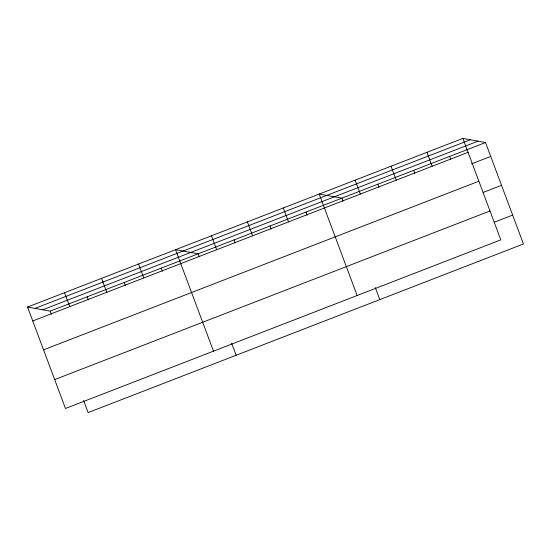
<?xml version="1.0" encoding="UTF-8"?>
<svg xmlns="http://www.w3.org/2000/svg" width="551" height="551" viewBox="0 0 551 551"><rect width="100%" height="100%" fill="white"/><g stroke="black" fill="none" stroke-linecap="round" stroke-linejoin="round"><path stroke-width="0.83" d="M462.868 138.411L500.804 239.864L65.479 408.484L27.55 307.031L462.868 138.411L485.521 142.516L523.45 243.969L88.132 412.589L83.628 400.549M35.023 308.388L470.347 139.768M42.723 309.779L478.048 141.159M27.55 307.031L50.196 311.136L485.521 142.516M32.757 320.957L468.075 152.338M471.573 163.861L490.727 156.443M43.557 349.844L478.874 181.224M483.172 192.437L501.527 185.329M54.68 379.598L490.004 210.978M494.295 222.198L512.65 215.083M449.602 156.429L450.759 159.521M426.956 152.324L432.163 166.25M413.691 170.342L414.848 173.434M391.045 166.237L396.252 180.163M377.779 184.248L378.936 187.347M355.126 180.149L360.333 194.076M343.018 201.253L341.861 198.16L319.215 194.055L357.144 295.508M375.293 287.581L379.797 299.613M305.95 212.073L307.107 215.165M283.304 207.968L288.51 221.895M270.038 225.986L271.195 229.078M247.385 221.881L252.592 235.807M234.12 239.892L235.277 242.991M211.474 235.794L216.681 249.72M199.366 256.904L198.208 253.804L175.555 249.699L213.492 351.152M231.64 343.225L236.138 355.257M161.209 268.137L162.366 271.237M138.556 264.032L143.763 277.966M124.202 282.47L125.359 285.57M101.556 278.365L106.763 292.299M87.203 296.803L88.36 299.896M64.55 292.698L69.757 306.625M50.196 311.136L51.36 314.228"/></g></svg>
